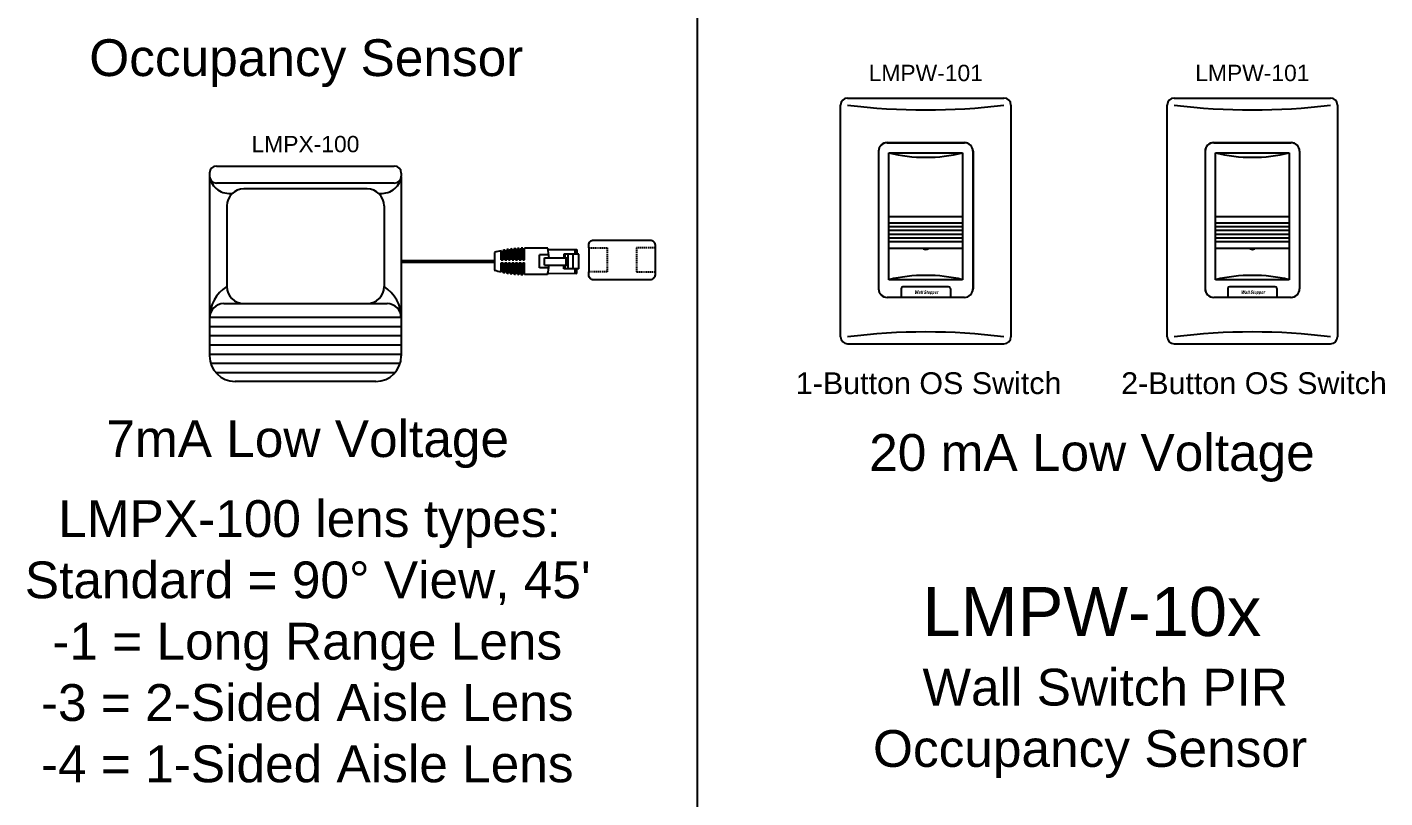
# Model space of a CAD drawing. Header units: inches. Extents: x 59 to 3361, y -1026 to 1732.
# Drawn here: x 1712 to 1898.9, y 139.8 to 245.9 of the extents above; entities that cross this region are included whole.
import ezdxf

# ---------------------------------------------------------------- set-up
doc = ezdxf.new("R2010")
doc.units = ezdxf.units.IN
doc.header["$MEASUREMENT"] = 0
doc.linetypes.add('HIDDEN', pattern=[0.375, 0.25, -0.125])
doc.styles.add('ARIAL', font='arial.ttf')

# ---------------------------------------------------------------- blocks, each defined once
blk = doc.blocks.new('*U112')
for p, q in [((-1.64, 7.37), (-1.63, 11.37)), ((-1.63, 11.37), (-0.99, 11.37)), ((1, 11.65), (-0.99, 11.65)), ((-0.99, 11.65), (-0.99, 9.56)), ((1, 11.65), (1, 9.56)), ((1.65, 11.37), (1, 11.37)), ((1.64, 7.37), (1.65, 11.37)), ((-1.63, 11.09), (-0.99, 11.09)), ((-0.99, 10.79), (1, 10.79)), ((-0.99, 10.12), (1, 10.12)), ((-0.5, 9.76), (-0.99, 9.76)), ((-0.99, 9.56), (-0.5, 9.56)), ((-0.5, 6.9), (-0.49, 10.12)), ((0.51, 9.89), (-0.49, 9.89)), ((0.5, 6.89), (0.51, 10.12)), ((1, 9.56), (0.5, 9.56)), ((1, 9.76), (0.51, 9.76)), ((1, 11.09), (1.65, 11.09)), ((-0.9, 7.49), (-0.9, 6.2)), ((0.9, 7.49), (0.9, 6.2)), ((-1.8, 7.34), (-1.81, 4.17)), ((0.9, 6.2), (-0.9, 6.2)), ((0.5, 6.89), (-0.5, 6.9)), ((1.81, 7.33), (1.8, 4.16)), ((-0.21, 4.16), (-1.81, 4.17)), ((-0.21, 3.92), (-1.81, 3.92)), ((-0.81, 4.16), (-0.81, 3.92)), ((-0.21, 3.92), (-0.21, 4.16)), ((0.21, 3.92), (0.21, 4.16)), ((1.8, 4.16), (0.21, 4.16)), ((1.8, 3.91), (0.21, 3.92)), ((0.81, 4.16), (0.81, 3.92)), ((-0.21, 3.67), (-1.8, 3.67)), ((-0.21, 3.42), (-1.79, 3.43)), ((-0.21, 3.18), (-1.78, 3.18)), ((-0.22, 2.93), (-1.76, 2.93)), ((-0.22, 2.69), (-1.74, 2.69)), ((-0.22, 2.44), (-1.71, 2.44)), ((-0.22, 2.19), (-1.68, 2.19)), ((-0.22, 1.95), (-1.65, 1.95)), ((-0.81, 3.67), (-0.82, 3.43)), ((-0.82, 3.18), (-0.82, 2.93)), ((-0.82, 2.69), (-0.82, 2.44)), ((-0.82, 2.19), (-0.82, 1.95)), ((-0.22, 2.93), (-0.21, 3.18)), ((-0.22, 2.44), (-0.22, 2.69)), ((-0.22, 1.95), (-0.22, 2.19)), ((-0.21, 3.42), (-0.21, 3.67)), ((0.2, 1.95), (0.2, 2.19)), ((1.67, 2.19), (0.2, 2.19)), ((1.64, 1.94), (0.2, 1.95)), ((0.21, 3.42), (0.21, 3.67)), ((1.79, 3.67), (0.21, 3.67)), ((1.78, 3.42), (0.21, 3.42)), ((0.21, 2.93), (0.21, 3.18)), ((1.77, 3.18), (0.21, 3.18)), ((1.75, 2.93), (0.21, 2.93)), ((0.21, 2.44), (0.21, 2.68)), ((1.73, 2.68), (0.21, 2.68)), ((1.7, 2.44), (0.21, 2.44)), ((0.81, 3.67), (0.81, 3.42)), ((0.81, 3.18), (0.81, 2.93)), ((0.81, 2.68), (0.81, 2.44)), ((0.81, 2.19), (0.81, 1.94)), ((-0.22, 1.7), (-1.61, 1.7)), ((-0.22, 1.45), (-1.57, 1.45)), ((-0.22, 1.21), (-1.52, 1.21)), ((-0.22, 0.96), (-1.47, 0.96)), ((-1.21, 0), (1.21, 0)), ((-0.82, 1.7), (-0.82, 1.45)), ((-0.82, 1.21), (-0.82, 0.96)), ((-0.22, 1.45), (-0.22, 1.7)), ((-0.22, 0.96), (-0.22, 1.21)), ((0.2, 1.45), (0.2, 1.7)), ((1.6, 1.7), (0.2, 1.7)), ((1.55, 1.45), (0.2, 1.45)), ((0.2, 0.96), (0.2, 1.21)), ((1.51, 1.2), (0.2, 1.21)), ((1.45, 0.96), (0.2, 0.96)), ((0.8, 1.7), (0.8, 1.45)), ((0.8, 1.21), (0.8, 0.96))]:
    blk.add_line(p, q)
for centre, radius, start, end in [((-0.01, -0.65), 8.19, 93.4212, 102.6603), ((-0.01, -0.65), 8.19, 77.1781, 86.4172), ((13.26, 4.15), 15.07, 180.8562, 181.7934), ((-13.27, 4.18), 15.07, 358.045, 358.9822), ((13.26, 4.15), 15.07, 182.7312, 183.6696), ((13.26, 4.15), 15.07, 184.6091, 185.5499), ((13.26, 4.15), 15.07, 186.4922, 187.4363), ((13.26, 4.15), 15.07, 188.3824, 189.3309), ((-13.27, 4.18), 15.07, 350.5075, 351.456), ((-13.27, 4.18), 15.07, 352.4021, 353.3462), ((-13.27, 4.18), 15.07, 354.2885, 355.2293), ((-13.27, 4.18), 15.07, 356.1688, 357.1073), ((13.26, 4.15), 15.07, 190.282, 191.2359), ((13.26, 4.15), 15.07, 192.1931, 195.9571), ((-13.27, 4.18), 15.07, 343.8813, 347.6453), ((-13.27, 4.18), 15.07, 348.6025, 349.5565)]:
    blk.add_arc(centre, radius, start, end)
blk = doc.blocks.new('*U133')
at = {"linetype": 'HIDDEN'}
for p, q in [((-6.83, 2.48), (-3.03, 2.48)), ((-3.03, 2.48), (-3.03, -2.48)), ((6.83, 2.48), (3.03, 2.48)), ((3.03, 2.48), (3.03, -2.48)), ((-3.03, -2.48), (-6.83, -2.48)), ((3.03, -2.48), (6.83, -2.48))]:
    blk.add_line(p, q, dxfattribs=at)
for p, q in [((-6.83, 2.48), (-6.83, -2.48)), ((6.83, 2.48), (6.83, -2.48))]:
    blk.add_line(p, q)
for points in [[(-6.83, 2.48), (-6.83, 3.08, -0.414214), (-5.83, 4.08), (5.83, 4.08, -0.414214), (6.83, 3.08), (6.83, 2.48)], [(6.83, -2.48), (6.83, -3.08, -0.414214), (5.83, -4.08), (-5.83, -4.08, -0.414214), (-6.83, -3.08), (-6.83, -2.48)]]:
    blk.add_lwpolyline(points, format="xyb")
blk = doc.blocks.new('*U186')
for p, q in [((-12.23, 13.61), (12.23, 13.61)), ((-13.2, 12.65), (-13.2, 12.23)), ((-13.19, 12.12), (-13.19, -12.51)), ((12.23, 11.27), (-12.23, 11.27)), ((13.19, 12.65), (13.19, 12.23)), ((13.19, 12.12), (13.19, -12.51)), ((8.48, 10.46), (-8.48, 10.46)), ((-10.83, 8.12), (-10.83, -2.98)), ((10.82, 8.12), (10.82, -2.98)), ((11.23, -5.33), (-11.23, -5.33)), ((13.19, -7.24), (-13.19, -7.24)), ((13.19, -8.51), (-13.19, -8.51)), ((13.19, -9.77), (-13.19, -9.77)), ((13.19, -11.04), (-13.19, -11.04)), ((13.19, -12.31), (-13.19, -12.31)), ((13.02, -13.58), (-13.02, -13.58)), ((12.3, -14.84), (-12.3, -14.84)), ((9.68, -16.02), (-9.68, -16.02))]:
    blk.add_line(p, q)
at = {"const_width": 0.5}
blk.add_lwpolyline([(13.19, 0.49), (26, 0.49)], dxfattribs=at)
for centre, radius, start, end in [((-12.23, 12.65), 0.965, 90, 180), ((12.23, 12.65), 0.965, 0, 90), ((-12.23, 12.23), 0.965, 180, 270), ((-10.51, 12.56), 2.72, 189.3383, 280.3118), ((10.5, 12.56), 2.72, 259.6882, 350.6617), ((12.23, 12.23), 0.965, 270, 0), ((-8.48, 8.12), 2.34, 90, 180), ((8.48, 8.12), 2.34, 0, 90), ((-8.13, -7.26), 5.06, 122.1791, 180.2423), ((-8.48, -2.98), 2.34, 180, 270), ((8.48, -2.98), 2.34, 270, 0), ((8.13, -7.26), 5.06, 359.7577, 57.8209), ((-11.23, -7.28), 1.96, 90, 180), ((11.23, -7.28), 1.96, 0, 90), ((-9.68, -12.51), 3.51, 180, 270), ((9.68, -12.51), 3.51, 270, 0)]:
    blk.add_arc(centre, radius, start, end)
at = {"rotation": 270}
blk.add_blockref('*U112', (26, 0.49), dxfattribs=at)
at = {"xscale": 0.6687071920106525, "yscale": 0.6687071920106525, "zscale": 0.6687071920106525}
blk.add_blockref('*U133', (43.55, 0.69), dxfattribs=at)
at = {"insert": (0, 17.76), "char_height": 2.25, "width": 40.9705, "attachment_point": 2, "style": 'ARIAL'}
blk.add_mtext('LMPX-100', dxfattribs=at)
blk = doc.blocks.new('*U303')
h = blk.add_hatch(color=256)
edge = h.paths.add_edge_path()
edge.add_spline(control_points=[(-1.17, 0.72), (-1.17, 0.67), (-1.18, 0.61), (-1.19, 0.54), (-1.19, 0.54), (-1.19, 0.54), (-1.19, 0.54), (-1.18, 0.56), (-1.18, 0.57), (-1.18, 0.58), (-1.16, 0.62), (-1.15, 0.66), (-1.14, 0.7), (-1.14, 0.7), (-1.05, 0.97), (-1.05, 0.97), (-1.05, 0.97), (-0.95, 0.97), (-0.95, 0.97), (-0.95, 0.97), (-1.14, 0.48), (-1.14, 0.48), (-1.14, 0.48), (-1.25, 0.48), (-1.25, 0.48), (-1.25, 0.48), (-1.25, 0.67), (-1.25, 0.67), (-1.25, 0.72), (-1.24, 0.78), (-1.23, 0.83), (-1.23, 0.83), (-1.24, 0.83), (-1.24, 0.83), (-1.25, 0.78), (-1.27, 0.72), (-1.29, 0.67), (-1.29, 0.67), (-1.36, 0.48), (-1.36, 0.48), (-1.36, 0.48), (-1.47, 0.48), (-1.47, 0.48), (-1.47, 0.48), (-1.46, 0.97), (-1.46, 0.97), (-1.46, 0.97), (-1.36, 0.97), (-1.36, 0.97), (-1.36, 0.97), (-1.38, 0.7), (-1.38, 0.7), (-1.38, 0.66), (-1.39, 0.62), (-1.39, 0.58), (-1.39, 0.57), (-1.39, 0.56), (-1.4, 0.54), (-1.4, 0.54), (-1.4, 0.54), (-1.4, 0.54), (-1.38, 0.61), (-1.36, 0.67), (-1.34, 0.72), (-1.34, 0.72), (-1.24, 0.97), (-1.24, 0.97), (-1.24, 0.97), (-1.17, 0.97), (-1.17, 0.97), (-1.17, 0.97), (-1.17, 0.72), (-1.17, 0.72)], knot_values=[0, 0, 0, 0, 1, 1, 1, 2, 2, 2, 3, 3, 3, 4, 4, 4, 5, 5, 5, 6, 6, 6, 7, 7, 7, 8, 8, 8, 9, 9, 9, 10, 10, 10, 11, 11, 11, 12, 12, 12, 13, 13, 13, 14, 14, 14, 15, 15, 15, 16, 16, 16, 17, 17, 17, 18, 18, 18, 19, 19, 19, 20, 20, 20, 21, 21, 21, 22, 22, 22, 23, 23, 23, 24, 24, 24, 24], degree=3, periodic=0)
h = blk.add_hatch(color=256)
edge = h.paths.add_edge_path()
edge.add_spline(control_points=[(-0.77, 0.48), (-0.77, 0.5), (-0.77, 0.52), (-0.76, 0.53), (-0.76, 0.53), (-0.72, 0.75), (-0.72, 0.75), (-0.71, 0.8), (-0.7, 0.85), (-0.82, 0.85), (-0.92, 0.85), (-0.95, 0.81), (-0.97, 0.74), (-0.97, 0.74), (-0.89, 0.74), (-0.89, 0.74), (-0.88, 0.77), (-0.87, 0.79), (-0.83, 0.79), (-0.81, 0.79), (-0.8, 0.79), (-0.8, 0.77), (-0.8, 0.74), (-0.81, 0.73), (-0.85, 0.71), (-0.92, 0.68), (-0.99, 0.67), (-1, 0.58), (-1.02, 0.51), (-1, 0.47), (-0.93, 0.47), (-0.9, 0.47), (-0.87, 0.49), (-0.85, 0.52), (-0.85, 0.52), (-0.84, 0.52), (-0.84, 0.52), (-0.85, 0.51), (-0.85, 0.49), (-0.85, 0.48), (-0.85, 0.48), (-0.77, 0.48), (-0.77, 0.48)], knot_values=[0, 0, 0, 0, 1, 1, 1, 2, 2, 2, 3, 3, 3, 4, 4, 4, 5, 5, 5, 6, 6, 6, 7, 7, 7, 8, 8, 8, 9, 9, 9, 10, 10, 10, 11, 11, 11, 12, 12, 12, 13, 13, 13, 14, 14, 14, 14], degree=3, periodic=0)
edge = h.paths.add_edge_path()
edge.add_spline(control_points=[(-0.83, 0.63), (-0.84, 0.6), (-0.84, 0.54), (-0.89, 0.54), (-0.92, 0.54), (-0.93, 0.56), (-0.92, 0.58), (-0.92, 0.6), (-0.91, 0.62), (-0.9, 0.63), (-0.87, 0.65), (-0.84, 0.66), (-0.82, 0.67), (-0.82, 0.67), (-0.83, 0.63), (-0.83, 0.63)], knot_values=[0, 0, 0, 0, 1, 1, 1, 2, 2, 2, 3, 3, 3, 4, 4, 4, 5, 5, 5, 5], degree=3, periodic=0)
h = blk.add_hatch(color=256)
edge = h.paths.add_edge_path()
edge.add_spline(control_points=[(-0.57, 0.48), (-0.62, 0.48), (-0.69, 0.47), (-0.68, 0.54), (-0.68, 0.54), (-0.63, 0.78), (-0.63, 0.78), (-0.63, 0.78), (-0.66, 0.78), (-0.66, 0.78), (-0.66, 0.78), (-0.65, 0.85), (-0.65, 0.85), (-0.65, 0.85), (-0.61, 0.85), (-0.61, 0.85), (-0.61, 0.85), (-0.59, 0.94), (-0.59, 0.94), (-0.59, 0.94), (-0.51, 0.94), (-0.51, 0.94), (-0.51, 0.94), (-0.53, 0.85), (-0.53, 0.85), (-0.53, 0.85), (-0.5, 0.85), (-0.5, 0.85), (-0.5, 0.85), (-0.51, 0.78), (-0.51, 0.78), (-0.51, 0.78), (-0.54, 0.78), (-0.54, 0.78), (-0.54, 0.78), (-0.59, 0.56), (-0.59, 0.56), (-0.59, 0.54), (-0.57, 0.55), (-0.56, 0.55), (-0.56, 0.55), (-0.57, 0.48), (-0.57, 0.48)], knot_values=[0, 0, 0, 0, 1, 1, 1, 2, 2, 2, 3, 3, 3, 4, 4, 4, 5, 5, 5, 6, 6, 6, 7, 7, 7, 8, 8, 8, 9, 9, 9, 10, 10, 10, 11, 11, 11, 12, 12, 12, 13, 13, 13, 14, 14, 14, 14], degree=3, periodic=0)
h = blk.add_hatch(color=256)
edge = h.paths.add_edge_path()
edge.add_spline(control_points=[(-0.4, 0.48), (-0.45, 0.48), (-0.52, 0.47), (-0.5, 0.54), (-0.5, 0.54), (-0.45, 0.78), (-0.45, 0.78), (-0.45, 0.78), (-0.49, 0.78), (-0.49, 0.78), (-0.49, 0.78), (-0.47, 0.85), (-0.47, 0.85), (-0.47, 0.85), (-0.44, 0.85), (-0.44, 0.85), (-0.44, 0.85), (-0.42, 0.94), (-0.42, 0.94), (-0.42, 0.94), (-0.33, 0.94), (-0.33, 0.94), (-0.33, 0.94), (-0.36, 0.85), (-0.36, 0.85), (-0.36, 0.85), (-0.32, 0.85), (-0.32, 0.85), (-0.32, 0.85), (-0.33, 0.78), (-0.33, 0.78), (-0.33, 0.78), (-0.37, 0.78), (-0.37, 0.78), (-0.37, 0.78), (-0.42, 0.56), (-0.42, 0.56), (-0.42, 0.54), (-0.39, 0.55), (-0.38, 0.55), (-0.38, 0.55), (-0.4, 0.48), (-0.4, 0.48)], knot_values=[0, 0, 0, 0, 1, 1, 1, 2, 2, 2, 3, 3, 3, 4, 4, 4, 5, 5, 5, 6, 6, 6, 7, 7, 7, 8, 8, 8, 9, 9, 9, 10, 10, 10, 11, 11, 11, 12, 12, 12, 13, 13, 13, 14, 14, 14, 14], degree=3, periodic=0)
h = blk.add_hatch(color=256)
edge = h.paths.add_edge_path()
edge.add_spline(control_points=[(0, 0.82), (0.01, 0.86), (0.02, 0.9), (-0.03, 0.9), (-0.06, 0.9), (-0.08, 0.89), (-0.09, 0.86), (-0.1, 0.82), (-0.08, 0.81), (-0.05, 0.79), (-0.03, 0.77), (0.02, 0.74), (0.04, 0.71), (0.06, 0.68), (0.07, 0.65), (0.06, 0.61), (0.04, 0.52), (-0.03, 0.47), (-0.12, 0.47), (-0.23, 0.47), (-0.25, 0.53), (-0.23, 0.62), (-0.23, 0.62), (-0.23, 0.65), (-0.23, 0.65), (-0.23, 0.65), (-0.14, 0.65), (-0.14, 0.65), (-0.14, 0.65), (-0.14, 0.63), (-0.14, 0.63), (-0.16, 0.58), (-0.15, 0.54), (-0.1, 0.54), (-0.07, 0.54), (-0.04, 0.56), (-0.04, 0.6), (-0.03, 0.63), (-0.04, 0.65), (-0.06, 0.66), (-0.1, 0.7), (-0.15, 0.73), (-0.18, 0.78), (-0.19, 0.8), (-0.19, 0.82), (-0.18, 0.85), (-0.17, 0.93), (-0.11, 0.98), (-0.02, 0.98), (0.13, 0.98), (0.1, 0.87), (0.09, 0.82), (0.09, 0.82), (0, 0.82), (0, 0.82)], knot_values=[0, 0, 0, 0, 1, 1, 1, 2, 2, 2, 3, 3, 3, 4, 4, 4, 5, 5, 5, 6, 6, 6, 7, 7, 7, 8, 8, 8, 9, 9, 9, 10, 10, 10, 11, 11, 11, 12, 12, 12, 13, 13, 13, 14, 14, 14, 15, 15, 15, 16, 16, 16, 17, 17, 17, 18, 18, 18, 18], degree=3, periodic=0)
h = blk.add_hatch(color=256)
edge = h.paths.add_edge_path(flags=16)
edge.add_spline(control_points=[(0.22, 0.48), (0.17, 0.48), (0.1, 0.47), (0.11, 0.54), (0.11, 0.54), (0.17, 0.78), (0.17, 0.78), (0.17, 0.78), (0.13, 0.78), (0.13, 0.78), (0.13, 0.78), (0.14, 0.85), (0.14, 0.85), (0.14, 0.85), (0.18, 0.85), (0.18, 0.85), (0.18, 0.85), (0.2, 0.94), (0.2, 0.94), (0.2, 0.94), (0.28, 0.94), (0.28, 0.94), (0.28, 0.94), (0.26, 0.85), (0.26, 0.85), (0.26, 0.85), (0.3, 0.85), (0.3, 0.85), (0.3, 0.85), (0.28, 0.78), (0.28, 0.78), (0.28, 0.78), (0.25, 0.78), (0.25, 0.78), (0.25, 0.78), (0.2, 0.56), (0.2, 0.56), (0.2, 0.54), (0.22, 0.55), (0.23, 0.55), (0.23, 0.55), (0.22, 0.48), (0.22, 0.48)], knot_values=[0, 0, 0, 0, 1, 1, 1, 2, 2, 2, 3, 3, 3, 4, 4, 4, 5, 5, 5, 6, 6, 6, 7, 7, 7, 8, 8, 8, 9, 9, 9, 10, 10, 10, 11, 11, 11, 12, 12, 12, 13, 13, 13, 14, 14, 14, 14], degree=3, periodic=0)
h = blk.add_hatch(color=256)
edge = h.paths.add_edge_path(flags=16)
edge.add_spline(control_points=[(0.39, 0.47), (0.5, 0.47), (0.53, 0.53), (0.56, 0.65), (0.58, 0.78), (0.6, 0.85), (0.47, 0.85), (0.35, 0.85), (0.33, 0.78), (0.3, 0.65), (0.28, 0.53), (0.28, 0.47), (0.39, 0.47)], knot_values=[0, 0, 0, 0, 1, 1, 1, 2, 2, 2, 3, 3, 3, 4, 4, 4, 4], degree=3, periodic=0)
edge = h.paths.add_edge_path(flags=16)
edge.add_spline(control_points=[(0.4, 0.72), (0.41, 0.76), (0.42, 0.79), (0.46, 0.79), (0.5, 0.79), (0.49, 0.76), (0.49, 0.72), (0.49, 0.72), (0.46, 0.6), (0.46, 0.6), (0.45, 0.56), (0.44, 0.54), (0.41, 0.54), (0.37, 0.54), (0.37, 0.56), (0.38, 0.6), (0.38, 0.6), (0.4, 0.72), (0.4, 0.72)], knot_values=[0, 0, 0, 0, 1, 1, 1, 2, 2, 2, 3, 3, 3, 4, 4, 4, 5, 5, 5, 6, 6, 6, 6], degree=3, periodic=0)
h = blk.add_hatch(color=256)
edge = h.paths.add_edge_path(flags=16)
edge.add_spline(control_points=[(0.75, 0.85), (0.75, 0.85), (0.66, 0.85), (0.66, 0.85), (0.66, 0.85), (0.56, 0.36), (0.56, 0.36), (0.56, 0.36), (0.64, 0.36), (0.64, 0.36), (0.64, 0.36), (0.67, 0.52), (0.67, 0.52), (0.67, 0.52), (0.68, 0.52), (0.68, 0.52), (0.69, 0.48), (0.71, 0.48), (0.74, 0.47), (0.81, 0.47), (0.84, 0.54), (0.85, 0.59), (0.85, 0.59), (0.88, 0.73), (0.88, 0.73), (0.9, 0.82), (0.88, 0.85), (0.82, 0.85), (0.79, 0.86), (0.76, 0.84), (0.74, 0.81), (0.74, 0.81), (0.74, 0.81), (0.74, 0.81), (0.74, 0.81), (0.75, 0.85), (0.75, 0.85)], knot_values=[0, 0, 0, 0, 1, 1, 1, 2, 2, 2, 3, 3, 3, 4, 4, 4, 5, 5, 5, 6, 6, 6, 7, 7, 7, 8, 8, 8, 9, 9, 9, 10, 10, 10, 11, 11, 11, 12, 12, 12, 12], degree=3, periodic=0)
edge = h.paths.add_edge_path(flags=16)
edge.add_spline(control_points=[(0.72, 0.71), (0.72, 0.74), (0.74, 0.79), (0.78, 0.79), (0.81, 0.79), (0.8, 0.76), (0.8, 0.72), (0.8, 0.72), (0.77, 0.6), (0.77, 0.6), (0.76, 0.57), (0.75, 0.54), (0.72, 0.54), (0.7, 0.54), (0.69, 0.56), (0.7, 0.6), (0.7, 0.6), (0.72, 0.71), (0.72, 0.71)], knot_values=[0, 0, 0, 0, 1, 1, 1, 2, 2, 2, 3, 3, 3, 4, 4, 4, 5, 5, 5, 6, 6, 6, 6], degree=3, periodic=0)
h = blk.add_hatch(color=256)
edge = h.paths.add_edge_path(flags=16)
edge.add_spline(control_points=[(1.06, 0.85), (1.06, 0.85), (0.98, 0.85), (0.98, 0.85), (0.98, 0.85), (0.88, 0.36), (0.88, 0.36), (0.88, 0.36), (0.96, 0.36), (0.96, 0.36), (0.96, 0.36), (0.99, 0.52), (0.99, 0.52), (0.99, 0.52), (0.99, 0.52), (0.99, 0.52), (1.01, 0.48), (1.03, 0.48), (1.06, 0.47), (1.13, 0.47), (1.16, 0.54), (1.17, 0.59), (1.17, 0.59), (1.2, 0.73), (1.2, 0.73), (1.22, 0.82), (1.19, 0.85), (1.14, 0.85), (1.11, 0.86), (1.08, 0.84), (1.06, 0.81), (1.06, 0.81), (1.06, 0.81), (1.06, 0.81), (1.06, 0.81), (1.06, 0.85), (1.06, 0.85)], knot_values=[0, 0, 0, 0, 1, 1, 1, 2, 2, 2, 3, 3, 3, 4, 4, 4, 5, 5, 5, 6, 6, 6, 7, 7, 7, 8, 8, 8, 9, 9, 9, 10, 10, 10, 11, 11, 11, 12, 12, 12, 12], degree=3, periodic=0)
edge = h.paths.add_edge_path(flags=16)
edge.add_spline(control_points=[(1.04, 0.71), (1.04, 0.74), (1.05, 0.79), (1.09, 0.79), (1.13, 0.79), (1.12, 0.76), (1.12, 0.72), (1.12, 0.72), (1.09, 0.6), (1.09, 0.6), (1.08, 0.57), (1.07, 0.54), (1.04, 0.54), (1.01, 0.54), (1, 0.56), (1.01, 0.6), (1.01, 0.6), (1.04, 0.71), (1.04, 0.71)], knot_values=[0, 0, 0, 0, 1, 1, 1, 2, 2, 2, 3, 3, 3, 4, 4, 4, 5, 5, 5, 6, 6, 6, 6], degree=3, periodic=0)
h = blk.add_hatch(color=256)
edge = h.paths.add_edge_path(flags=16)
edge.add_spline(control_points=[(1.25, 0.63), (1.22, 0.52), (1.25, 0.47), (1.35, 0.47), (1.43, 0.47), (1.48, 0.53), (1.49, 0.61), (1.49, 0.61), (1.41, 0.61), (1.41, 0.61), (1.4, 0.56), (1.39, 0.54), (1.36, 0.54), (1.33, 0.54), (1.31, 0.55), (1.32, 0.59), (1.32, 0.59), (1.34, 0.65), (1.34, 0.65), (1.34, 0.65), (1.5, 0.65), (1.5, 0.65), (1.5, 0.65), (1.51, 0.7), (1.51, 0.7), (1.53, 0.79), (1.53, 0.85), (1.42, 0.85), (1.34, 0.85), (1.28, 0.81), (1.27, 0.72), (1.27, 0.72), (1.25, 0.63), (1.25, 0.63)], knot_values=[0, 0, 0, 0, 1, 1, 1, 2, 2, 2, 3, 3, 3, 4, 4, 4, 5, 5, 5, 6, 6, 6, 7, 7, 7, 8, 8, 8, 9, 9, 9, 10, 10, 10, 11, 11, 11, 11], degree=3, periodic=0)
edge = h.paths.add_edge_path()
edge.add_spline(control_points=[(1.35, 0.71), (1.35, 0.71), (1.35, 0.73), (1.35, 0.73), (1.36, 0.76), (1.36, 0.79), (1.41, 0.79), (1.44, 0.79), (1.45, 0.78), (1.44, 0.74), (1.44, 0.74), (1.43, 0.71), (1.43, 0.71), (1.43, 0.71), (1.35, 0.71), (1.35, 0.71)], knot_values=[0, 0, 0, 0, 1, 1, 1, 2, 2, 2, 3, 3, 3, 4, 4, 4, 5, 5, 5, 5], degree=3, periodic=0)
h = blk.add_hatch(color=256)
edge = h.paths.add_edge_path()
edge.add_spline(control_points=[(1.68, 0.78), (1.68, 0.78), (1.68, 0.78), (1.68, 0.78), (1.7, 0.81), (1.71, 0.82), (1.73, 0.83), (1.76, 0.85), (1.77, 0.85), (1.78, 0.85), (1.78, 0.85), (1.76, 0.75), (1.76, 0.75), (1.72, 0.76), (1.68, 0.75), (1.67, 0.69), (1.67, 0.69), (1.62, 0.48), (1.62, 0.48), (1.62, 0.48), (1.54, 0.48), (1.54, 0.48), (1.54, 0.48), (1.62, 0.85), (1.62, 0.85), (1.62, 0.85), (1.7, 0.85), (1.7, 0.85), (1.7, 0.85), (1.68, 0.78), (1.68, 0.78)], knot_values=[0, 0, 0, 0, 1, 1, 1, 2, 2, 2, 3, 3, 3, 4, 4, 4, 5, 5, 5, 6, 6, 6, 7, 7, 7, 8, 8, 8, 9, 9, 9, 10, 10, 10, 10], degree=3, periodic=0)
for p, q in [((-5.32, 21.31), (5.32, 21.31)), ((-6.5, 20.13), (-6.5, 1.18)), ((-5.07, 2.44), (-5.07, 19.89)), ((-5.07, 19.89), (5.07, 19.89)), ((5.07, 19.89), (5.07, 2.44)), ((6.5, 20.13), (6.5, 1.18)), ((-5.07, 11.16), (5.07, 11.16)), ((-5.07, 10.28), (5.07, 10.28)), ((-5.07, 9.77), (5.07, 9.77)), ((-5.07, 9.24), (5.07, 9.24)), ((-5.07, 8.73), (5.07, 8.73)), ((-5.07, 8.2), (5.07, 8.2)), ((-5.07, 7.69), (5.07, 7.69)), ((-5.07, 6.8), (5.07, 6.8)), ((-0.33, 6.8), (-0.33, 6.7)), ((0.33, 6.8), (0.33, 6.7)), ((5.07, 2.44), (-5.07, 2.44)), ((5.32, 0), (-5.32, 0)), ((-3.38, 1.24), (-3.38, 0)), ((3.14, 1.48), (-3.14, 1.48)), ((3.38, 1.24), (3.38, 0))]:
    blk.add_line(p, q)
for centre, radius, start, end in [((-5.32, 20.13), 1.18, 90, 180), ((5.32, 20.13), 1.18, 0, 90), ((0, 41.25), 21.96, 256.6482, 283.3518), ((0, 7.24), 0.639, 238.6629, 301.3371), ((0, -18.92), 21.96, 76.6482, 103.3518), ((-5.32, 1.18), 1.18, 180, 270), ((-3.14, 1.24), 0.239, 90, 180), ((3.14, 1.24), 0.239, 0, 90), ((5.32, 1.18), 1.18, 270, 0)]:
    blk.add_arc(centre, radius, start, end)
at = {"insert": (0, 32.02), "char_height": 2.25, "width": 18.0225, "attachment_point": 2, "style": 'ARIAL'}
blk.add_mtext('LMPW-101', dxfattribs=at)
blk = doc.blocks.new('WallPlate1Gang')
for p, q in [((-10.76, 33.83), (10.76, 33.83)), ((-11.72, 0.96), (-11.72, 32.87)), ((11.72, 32.87), (11.72, 0.96)), ((-6.49, 26.51), (-6.49, 7.57)), ((-5.31, 27.69), (5.31, 27.69)), ((6.49, 26.51), (6.49, 7.57)), ((5.31, 6.39), (-5.31, 6.39)), ((-10.76, 0), (10.76, 0))]:
    blk.add_line(p, q)
for centre, radius, start, end in [((-10.76, 32.87), 0.96, 90, 180), ((10.76, 32.87), 0.96, 0, 90), ((0, 117.5), 85.31, 262.7571, 277.2429), ((-5.31, 26.51), 1.18, 90, 180), ((5.31, 26.51), 1.18, 0, 90), ((-5.31, 7.57), 1.18, 180, 270), ((5.31, 7.57), 1.18, 270, 0), ((-10.76, 0.96), 0.96, 180, 270), ((0, -83.67), 85.31, 82.7571, 97.2429), ((10.76, 0.96), 0.96, 270, 0)]:
    blk.add_arc(centre, radius, start, end)
blk = doc.blocks.new('*U113')
blk.add_blockref('WallPlate1Gang', (0, -0.01))
blk = doc.blocks.new('*U304')
h = blk.add_hatch(color=256)
edge = h.paths.add_edge_path()
edge.add_spline(control_points=[(-1.17, 0.72), (-1.17, 0.67), (-1.18, 0.61), (-1.19, 0.54), (-1.19, 0.54), (-1.19, 0.54), (-1.19, 0.54), (-1.18, 0.56), (-1.18, 0.57), (-1.18, 0.58), (-1.16, 0.62), (-1.15, 0.66), (-1.14, 0.7), (-1.14, 0.7), (-1.05, 0.97), (-1.05, 0.97), (-1.05, 0.97), (-0.95, 0.97), (-0.95, 0.97), (-0.95, 0.97), (-1.14, 0.48), (-1.14, 0.48), (-1.14, 0.48), (-1.25, 0.48), (-1.25, 0.48), (-1.25, 0.48), (-1.25, 0.67), (-1.25, 0.67), (-1.25, 0.72), (-1.24, 0.78), (-1.23, 0.83), (-1.23, 0.83), (-1.24, 0.83), (-1.24, 0.83), (-1.25, 0.78), (-1.27, 0.72), (-1.29, 0.67), (-1.29, 0.67), (-1.36, 0.48), (-1.36, 0.48), (-1.36, 0.48), (-1.47, 0.48), (-1.47, 0.48), (-1.47, 0.48), (-1.46, 0.97), (-1.46, 0.97), (-1.46, 0.97), (-1.36, 0.97), (-1.36, 0.97), (-1.36, 0.97), (-1.38, 0.7), (-1.38, 0.7), (-1.38, 0.66), (-1.39, 0.62), (-1.39, 0.58), (-1.39, 0.57), (-1.39, 0.56), (-1.4, 0.54), (-1.4, 0.54), (-1.4, 0.54), (-1.4, 0.54), (-1.38, 0.61), (-1.36, 0.67), (-1.34, 0.72), (-1.34, 0.72), (-1.24, 0.97), (-1.24, 0.97), (-1.24, 0.97), (-1.17, 0.97), (-1.17, 0.97), (-1.17, 0.97), (-1.17, 0.72), (-1.17, 0.72)], knot_values=[0, 0, 0, 0, 1, 1, 1, 2, 2, 2, 3, 3, 3, 4, 4, 4, 5, 5, 5, 6, 6, 6, 7, 7, 7, 8, 8, 8, 9, 9, 9, 10, 10, 10, 11, 11, 11, 12, 12, 12, 13, 13, 13, 14, 14, 14, 15, 15, 15, 16, 16, 16, 17, 17, 17, 18, 18, 18, 19, 19, 19, 20, 20, 20, 21, 21, 21, 22, 22, 22, 23, 23, 23, 24, 24, 24, 24], degree=3, periodic=0)
h = blk.add_hatch(color=256)
edge = h.paths.add_edge_path()
edge.add_spline(control_points=[(-0.77, 0.48), (-0.77, 0.5), (-0.77, 0.52), (-0.76, 0.53), (-0.76, 0.53), (-0.72, 0.75), (-0.72, 0.75), (-0.71, 0.8), (-0.7, 0.85), (-0.82, 0.85), (-0.92, 0.85), (-0.95, 0.81), (-0.97, 0.74), (-0.97, 0.74), (-0.89, 0.74), (-0.89, 0.74), (-0.88, 0.77), (-0.87, 0.79), (-0.83, 0.79), (-0.81, 0.79), (-0.8, 0.79), (-0.8, 0.77), (-0.8, 0.74), (-0.81, 0.73), (-0.85, 0.71), (-0.92, 0.68), (-0.99, 0.67), (-1, 0.58), (-1.02, 0.51), (-1, 0.47), (-0.93, 0.47), (-0.9, 0.47), (-0.87, 0.49), (-0.85, 0.52), (-0.85, 0.52), (-0.84, 0.52), (-0.84, 0.52), (-0.85, 0.51), (-0.85, 0.49), (-0.85, 0.48), (-0.85, 0.48), (-0.77, 0.48), (-0.77, 0.48)], knot_values=[0, 0, 0, 0, 1, 1, 1, 2, 2, 2, 3, 3, 3, 4, 4, 4, 5, 5, 5, 6, 6, 6, 7, 7, 7, 8, 8, 8, 9, 9, 9, 10, 10, 10, 11, 11, 11, 12, 12, 12, 13, 13, 13, 14, 14, 14, 14], degree=3, periodic=0)
edge = h.paths.add_edge_path()
edge.add_spline(control_points=[(-0.83, 0.63), (-0.84, 0.6), (-0.84, 0.54), (-0.89, 0.54), (-0.92, 0.54), (-0.93, 0.56), (-0.92, 0.58), (-0.92, 0.6), (-0.91, 0.62), (-0.9, 0.63), (-0.87, 0.65), (-0.84, 0.66), (-0.82, 0.67), (-0.82, 0.67), (-0.83, 0.63), (-0.83, 0.63)], knot_values=[0, 0, 0, 0, 1, 1, 1, 2, 2, 2, 3, 3, 3, 4, 4, 4, 5, 5, 5, 5], degree=3, periodic=0)
h = blk.add_hatch(color=256)
edge = h.paths.add_edge_path()
edge.add_spline(control_points=[(-0.57, 0.48), (-0.62, 0.48), (-0.69, 0.47), (-0.68, 0.54), (-0.68, 0.54), (-0.63, 0.78), (-0.63, 0.78), (-0.63, 0.78), (-0.66, 0.78), (-0.66, 0.78), (-0.66, 0.78), (-0.65, 0.85), (-0.65, 0.85), (-0.65, 0.85), (-0.61, 0.85), (-0.61, 0.85), (-0.61, 0.85), (-0.59, 0.94), (-0.59, 0.94), (-0.59, 0.94), (-0.51, 0.94), (-0.51, 0.94), (-0.51, 0.94), (-0.53, 0.85), (-0.53, 0.85), (-0.53, 0.85), (-0.5, 0.85), (-0.5, 0.85), (-0.5, 0.85), (-0.51, 0.78), (-0.51, 0.78), (-0.51, 0.78), (-0.54, 0.78), (-0.54, 0.78), (-0.54, 0.78), (-0.59, 0.56), (-0.59, 0.56), (-0.59, 0.54), (-0.57, 0.55), (-0.56, 0.55), (-0.56, 0.55), (-0.57, 0.48), (-0.57, 0.48)], knot_values=[0, 0, 0, 0, 1, 1, 1, 2, 2, 2, 3, 3, 3, 4, 4, 4, 5, 5, 5, 6, 6, 6, 7, 7, 7, 8, 8, 8, 9, 9, 9, 10, 10, 10, 11, 11, 11, 12, 12, 12, 13, 13, 13, 14, 14, 14, 14], degree=3, periodic=0)
h = blk.add_hatch(color=256)
edge = h.paths.add_edge_path()
edge.add_spline(control_points=[(-0.4, 0.48), (-0.45, 0.48), (-0.52, 0.47), (-0.5, 0.54), (-0.5, 0.54), (-0.45, 0.78), (-0.45, 0.78), (-0.45, 0.78), (-0.49, 0.78), (-0.49, 0.78), (-0.49, 0.78), (-0.47, 0.85), (-0.47, 0.85), (-0.47, 0.85), (-0.44, 0.85), (-0.44, 0.85), (-0.44, 0.85), (-0.42, 0.94), (-0.42, 0.94), (-0.42, 0.94), (-0.33, 0.94), (-0.33, 0.94), (-0.33, 0.94), (-0.36, 0.85), (-0.36, 0.85), (-0.36, 0.85), (-0.32, 0.85), (-0.32, 0.85), (-0.32, 0.85), (-0.33, 0.78), (-0.33, 0.78), (-0.33, 0.78), (-0.37, 0.78), (-0.37, 0.78), (-0.37, 0.78), (-0.42, 0.56), (-0.42, 0.56), (-0.42, 0.54), (-0.39, 0.55), (-0.38, 0.55), (-0.38, 0.55), (-0.4, 0.48), (-0.4, 0.48)], knot_values=[0, 0, 0, 0, 1, 1, 1, 2, 2, 2, 3, 3, 3, 4, 4, 4, 5, 5, 5, 6, 6, 6, 7, 7, 7, 8, 8, 8, 9, 9, 9, 10, 10, 10, 11, 11, 11, 12, 12, 12, 13, 13, 13, 14, 14, 14, 14], degree=3, periodic=0)
h = blk.add_hatch(color=256)
edge = h.paths.add_edge_path()
edge.add_spline(control_points=[(0, 0.82), (0.01, 0.86), (0.02, 0.9), (-0.03, 0.9), (-0.06, 0.9), (-0.08, 0.89), (-0.09, 0.86), (-0.1, 0.82), (-0.08, 0.81), (-0.05, 0.79), (-0.03, 0.77), (0.02, 0.74), (0.04, 0.71), (0.06, 0.68), (0.07, 0.65), (0.06, 0.61), (0.04, 0.52), (-0.03, 0.47), (-0.12, 0.47), (-0.23, 0.47), (-0.25, 0.53), (-0.23, 0.62), (-0.23, 0.62), (-0.23, 0.65), (-0.23, 0.65), (-0.23, 0.65), (-0.14, 0.65), (-0.14, 0.65), (-0.14, 0.65), (-0.14, 0.63), (-0.14, 0.63), (-0.16, 0.58), (-0.15, 0.54), (-0.1, 0.54), (-0.07, 0.54), (-0.04, 0.56), (-0.04, 0.6), (-0.03, 0.63), (-0.04, 0.65), (-0.06, 0.66), (-0.1, 0.7), (-0.15, 0.73), (-0.18, 0.78), (-0.19, 0.8), (-0.19, 0.82), (-0.18, 0.85), (-0.17, 0.93), (-0.11, 0.98), (-0.02, 0.98), (0.13, 0.98), (0.1, 0.87), (0.09, 0.82), (0.09, 0.82), (0, 0.82), (0, 0.82)], knot_values=[0, 0, 0, 0, 1, 1, 1, 2, 2, 2, 3, 3, 3, 4, 4, 4, 5, 5, 5, 6, 6, 6, 7, 7, 7, 8, 8, 8, 9, 9, 9, 10, 10, 10, 11, 11, 11, 12, 12, 12, 13, 13, 13, 14, 14, 14, 15, 15, 15, 16, 16, 16, 17, 17, 17, 18, 18, 18, 18], degree=3, periodic=0)
h = blk.add_hatch(color=256)
edge = h.paths.add_edge_path(flags=16)
edge.add_spline(control_points=[(0.22, 0.48), (0.17, 0.48), (0.1, 0.47), (0.11, 0.54), (0.11, 0.54), (0.17, 0.78), (0.17, 0.78), (0.17, 0.78), (0.13, 0.78), (0.13, 0.78), (0.13, 0.78), (0.14, 0.85), (0.14, 0.85), (0.14, 0.85), (0.18, 0.85), (0.18, 0.85), (0.18, 0.85), (0.2, 0.94), (0.2, 0.94), (0.2, 0.94), (0.28, 0.94), (0.28, 0.94), (0.28, 0.94), (0.26, 0.85), (0.26, 0.85), (0.26, 0.85), (0.3, 0.85), (0.3, 0.85), (0.3, 0.85), (0.28, 0.78), (0.28, 0.78), (0.28, 0.78), (0.25, 0.78), (0.25, 0.78), (0.25, 0.78), (0.2, 0.56), (0.2, 0.56), (0.2, 0.54), (0.22, 0.55), (0.23, 0.55), (0.23, 0.55), (0.22, 0.48), (0.22, 0.48)], knot_values=[0, 0, 0, 0, 1, 1, 1, 2, 2, 2, 3, 3, 3, 4, 4, 4, 5, 5, 5, 6, 6, 6, 7, 7, 7, 8, 8, 8, 9, 9, 9, 10, 10, 10, 11, 11, 11, 12, 12, 12, 13, 13, 13, 14, 14, 14, 14], degree=3, periodic=0)
h = blk.add_hatch(color=256)
edge = h.paths.add_edge_path(flags=16)
edge.add_spline(control_points=[(0.39, 0.47), (0.5, 0.47), (0.53, 0.53), (0.56, 0.65), (0.58, 0.78), (0.6, 0.85), (0.47, 0.85), (0.35, 0.85), (0.33, 0.78), (0.3, 0.65), (0.28, 0.53), (0.28, 0.47), (0.39, 0.47)], knot_values=[0, 0, 0, 0, 1, 1, 1, 2, 2, 2, 3, 3, 3, 4, 4, 4, 4], degree=3, periodic=0)
edge = h.paths.add_edge_path(flags=16)
edge.add_spline(control_points=[(0.4, 0.72), (0.41, 0.76), (0.42, 0.79), (0.46, 0.79), (0.5, 0.79), (0.49, 0.76), (0.49, 0.72), (0.49, 0.72), (0.46, 0.6), (0.46, 0.6), (0.45, 0.56), (0.44, 0.54), (0.41, 0.54), (0.37, 0.54), (0.37, 0.56), (0.38, 0.6), (0.38, 0.6), (0.4, 0.72), (0.4, 0.72)], knot_values=[0, 0, 0, 0, 1, 1, 1, 2, 2, 2, 3, 3, 3, 4, 4, 4, 5, 5, 5, 6, 6, 6, 6], degree=3, periodic=0)
h = blk.add_hatch(color=256)
edge = h.paths.add_edge_path(flags=16)
edge.add_spline(control_points=[(0.75, 0.85), (0.75, 0.85), (0.66, 0.85), (0.66, 0.85), (0.66, 0.85), (0.56, 0.36), (0.56, 0.36), (0.56, 0.36), (0.64, 0.36), (0.64, 0.36), (0.64, 0.36), (0.67, 0.52), (0.67, 0.52), (0.67, 0.52), (0.68, 0.52), (0.68, 0.52), (0.69, 0.48), (0.71, 0.48), (0.74, 0.47), (0.81, 0.47), (0.84, 0.54), (0.85, 0.59), (0.85, 0.59), (0.88, 0.73), (0.88, 0.73), (0.9, 0.82), (0.88, 0.85), (0.82, 0.85), (0.79, 0.86), (0.76, 0.84), (0.74, 0.81), (0.74, 0.81), (0.74, 0.81), (0.74, 0.81), (0.74, 0.81), (0.75, 0.85), (0.75, 0.85)], knot_values=[0, 0, 0, 0, 1, 1, 1, 2, 2, 2, 3, 3, 3, 4, 4, 4, 5, 5, 5, 6, 6, 6, 7, 7, 7, 8, 8, 8, 9, 9, 9, 10, 10, 10, 11, 11, 11, 12, 12, 12, 12], degree=3, periodic=0)
edge = h.paths.add_edge_path(flags=16)
edge.add_spline(control_points=[(0.72, 0.71), (0.72, 0.74), (0.74, 0.79), (0.78, 0.79), (0.81, 0.79), (0.8, 0.76), (0.8, 0.72), (0.8, 0.72), (0.77, 0.6), (0.77, 0.6), (0.76, 0.57), (0.75, 0.54), (0.72, 0.54), (0.7, 0.54), (0.69, 0.56), (0.7, 0.6), (0.7, 0.6), (0.72, 0.71), (0.72, 0.71)], knot_values=[0, 0, 0, 0, 1, 1, 1, 2, 2, 2, 3, 3, 3, 4, 4, 4, 5, 5, 5, 6, 6, 6, 6], degree=3, periodic=0)
h = blk.add_hatch(color=256)
edge = h.paths.add_edge_path(flags=16)
edge.add_spline(control_points=[(1.06, 0.85), (1.06, 0.85), (0.98, 0.85), (0.98, 0.85), (0.98, 0.85), (0.88, 0.36), (0.88, 0.36), (0.88, 0.36), (0.96, 0.36), (0.96, 0.36), (0.96, 0.36), (0.99, 0.52), (0.99, 0.52), (0.99, 0.52), (0.99, 0.52), (0.99, 0.52), (1.01, 0.48), (1.03, 0.48), (1.06, 0.47), (1.13, 0.47), (1.16, 0.54), (1.17, 0.59), (1.17, 0.59), (1.2, 0.73), (1.2, 0.73), (1.22, 0.82), (1.19, 0.85), (1.14, 0.85), (1.11, 0.86), (1.08, 0.84), (1.06, 0.81), (1.06, 0.81), (1.06, 0.81), (1.06, 0.81), (1.06, 0.81), (1.06, 0.85), (1.06, 0.85)], knot_values=[0, 0, 0, 0, 1, 1, 1, 2, 2, 2, 3, 3, 3, 4, 4, 4, 5, 5, 5, 6, 6, 6, 7, 7, 7, 8, 8, 8, 9, 9, 9, 10, 10, 10, 11, 11, 11, 12, 12, 12, 12], degree=3, periodic=0)
edge = h.paths.add_edge_path(flags=16)
edge.add_spline(control_points=[(1.04, 0.71), (1.04, 0.74), (1.05, 0.79), (1.09, 0.79), (1.13, 0.79), (1.12, 0.76), (1.12, 0.72), (1.12, 0.72), (1.09, 0.6), (1.09, 0.6), (1.08, 0.57), (1.07, 0.54), (1.04, 0.54), (1.01, 0.54), (1, 0.56), (1.01, 0.6), (1.01, 0.6), (1.04, 0.71), (1.04, 0.71)], knot_values=[0, 0, 0, 0, 1, 1, 1, 2, 2, 2, 3, 3, 3, 4, 4, 4, 5, 5, 5, 6, 6, 6, 6], degree=3, periodic=0)
h = blk.add_hatch(color=256)
edge = h.paths.add_edge_path(flags=16)
edge.add_spline(control_points=[(1.25, 0.63), (1.22, 0.52), (1.25, 0.47), (1.35, 0.47), (1.43, 0.47), (1.48, 0.53), (1.49, 0.61), (1.49, 0.61), (1.41, 0.61), (1.41, 0.61), (1.4, 0.56), (1.39, 0.54), (1.36, 0.54), (1.33, 0.54), (1.31, 0.55), (1.32, 0.59), (1.32, 0.59), (1.34, 0.65), (1.34, 0.65), (1.34, 0.65), (1.5, 0.65), (1.5, 0.65), (1.5, 0.65), (1.51, 0.7), (1.51, 0.7), (1.53, 0.79), (1.53, 0.85), (1.42, 0.85), (1.34, 0.85), (1.28, 0.81), (1.27, 0.72), (1.27, 0.72), (1.25, 0.63), (1.25, 0.63)], knot_values=[0, 0, 0, 0, 1, 1, 1, 2, 2, 2, 3, 3, 3, 4, 4, 4, 5, 5, 5, 6, 6, 6, 7, 7, 7, 8, 8, 8, 9, 9, 9, 10, 10, 10, 11, 11, 11, 11], degree=3, periodic=0)
edge = h.paths.add_edge_path()
edge.add_spline(control_points=[(1.35, 0.71), (1.35, 0.71), (1.35, 0.73), (1.35, 0.73), (1.36, 0.76), (1.36, 0.79), (1.41, 0.79), (1.44, 0.79), (1.45, 0.78), (1.44, 0.74), (1.44, 0.74), (1.43, 0.71), (1.43, 0.71), (1.43, 0.71), (1.35, 0.71), (1.35, 0.71)], knot_values=[0, 0, 0, 0, 1, 1, 1, 2, 2, 2, 3, 3, 3, 4, 4, 4, 5, 5, 5, 5], degree=3, periodic=0)
h = blk.add_hatch(color=256)
edge = h.paths.add_edge_path()
edge.add_spline(control_points=[(1.68, 0.78), (1.68, 0.78), (1.68, 0.78), (1.68, 0.78), (1.7, 0.81), (1.71, 0.82), (1.73, 0.83), (1.76, 0.85), (1.77, 0.85), (1.78, 0.85), (1.78, 0.85), (1.76, 0.75), (1.76, 0.75), (1.72, 0.76), (1.68, 0.75), (1.67, 0.69), (1.67, 0.69), (1.62, 0.48), (1.62, 0.48), (1.62, 0.48), (1.54, 0.48), (1.54, 0.48), (1.54, 0.48), (1.62, 0.85), (1.62, 0.85), (1.62, 0.85), (1.7, 0.85), (1.7, 0.85), (1.7, 0.85), (1.68, 0.78), (1.68, 0.78)], knot_values=[0, 0, 0, 0, 1, 1, 1, 2, 2, 2, 3, 3, 3, 4, 4, 4, 5, 5, 5, 6, 6, 6, 7, 7, 7, 8, 8, 8, 9, 9, 9, 10, 10, 10, 10], degree=3, periodic=0)
for p, q in [((-5.32, 21.31), (5.32, 21.31)), ((-6.5, 20.13), (-6.5, 1.18)), ((-5.07, 2.44), (-5.07, 19.89)), ((-5.07, 19.89), (5.07, 19.89)), ((5.07, 19.89), (5.07, 2.44)), ((6.5, 20.13), (6.5, 1.18)), ((-5.07, 11.16), (5.07, 11.16)), ((-5.07, 10.28), (5.07, 10.28)), ((-5.07, 9.77), (5.07, 9.77)), ((-5.07, 9.24), (5.07, 9.24)), ((-5.07, 8.73), (5.07, 8.73)), ((-5.07, 8.2), (5.07, 8.2)), ((-5.07, 7.69), (5.07, 7.69)), ((-5.07, 6.8), (5.07, 6.8)), ((-0.33, 6.8), (-0.33, 6.7)), ((0.33, 6.8), (0.33, 6.7)), ((5.07, 2.44), (-5.07, 2.44)), ((5.32, 0), (-5.32, 0)), ((-3.38, 1.24), (-3.38, 0)), ((3.14, 1.48), (-3.14, 1.48)), ((3.38, 1.24), (3.38, 0))]:
    blk.add_line(p, q)
for centre, radius, start, end in [((-5.32, 20.13), 1.18, 90, 180), ((5.32, 20.13), 1.18, 0, 90), ((0, 41.25), 21.96, 256.6482, 283.3518), ((0, 7.24), 0.639, 238.6629, 301.3371), ((0, -18.92), 21.96, 76.6482, 103.3518), ((-5.32, 1.18), 1.18, 180, 270), ((-3.14, 1.24), 0.239, 90, 180), ((3.14, 1.24), 0.239, 0, 90), ((5.32, 1.18), 1.18, 270, 0)]:
    blk.add_arc(centre, radius, start, end)
at = {"insert": (0, 32.02), "char_height": 2.25, "width": 18.0225, "attachment_point": 2, "style": 'ARIAL'}
blk.add_mtext('LMPW-101', dxfattribs=at)

msp = doc.modelspace()

# ---------------------------------------------------------------- linework, layer by layer
msp.add_line((1804.25, 745.14), (1804.25, 69.52))

# ---------------------------------------------------------------- block references
for name, p in [('*U303', (1835.72, 208.66)), ('*U304', (1880.67, 208.66)), ('*U113', (1835.72, 202.28)), ('*U113', (1880.67, 202.28)), ('*U186', (1750.34, 213.13))]:
    msp.add_blockref(name, p)

# ---------------------------------------------------------------- texts
at = {"attachment_point": 1, "style": 'ARIAL'}
for s, width, insert, char_height in [('\\pi23.223;{\\H1.3333x;LMPX-100\\P\\pi39.351;}PIR\\P\\pi15.174;Occupancy Sensor', 89.8556, (1705.41, 263.88), 5.0625), ('\\pi4.549;1-Button OS Switch', 44.9281, (1813.28, 198.36), 3), ('\\pi4.3822;2-Button OS Switch', 44.9281, (1858.23, 198.36), 3), ('\\pi17.526;{\\C1;7mA Low Voltage}', 89.8556, (1705.41, 191.76), 5.0625), ('\\pi14.652;{\\C1;20 mA Low Voltage}', 90.1342, (1813.28, 189.86), 5.0625), ('\\pi21.992;{\\H1.3333x;LMPW-10x\\P\\pi19.866;}Wall Switch PIR\\P\\pi15.175;Occupancy Sensor', 89.8563, (1813.28, 168.81), 5.0625)]:
    msp.add_mtext_dynamic_manual_height_columns(s, width=width, gutter_width=70, heights=[0], dxfattribs=dict(at, insert=insert, char_height=char_height))
at = {"insert": (1705.41, 180.76), "char_height": 5.0625, "width": 89.8556, "attachment_point": 1, "style": 'ARIAL'}
msp.add_mtext("\\A1;\\pi10.903;LMPX-100 lens types:\\P\\pi6.3029;Standard = 90° View, 45'\\P\\pi10.083;-1 = Long Range Lens\\P\\pi8.5165;-3 = 2-Sided Aisle Lens\\P-4 = 1-Sided Aisle Lens", dxfattribs=at)

doc.saveas('drawing.dxf')
